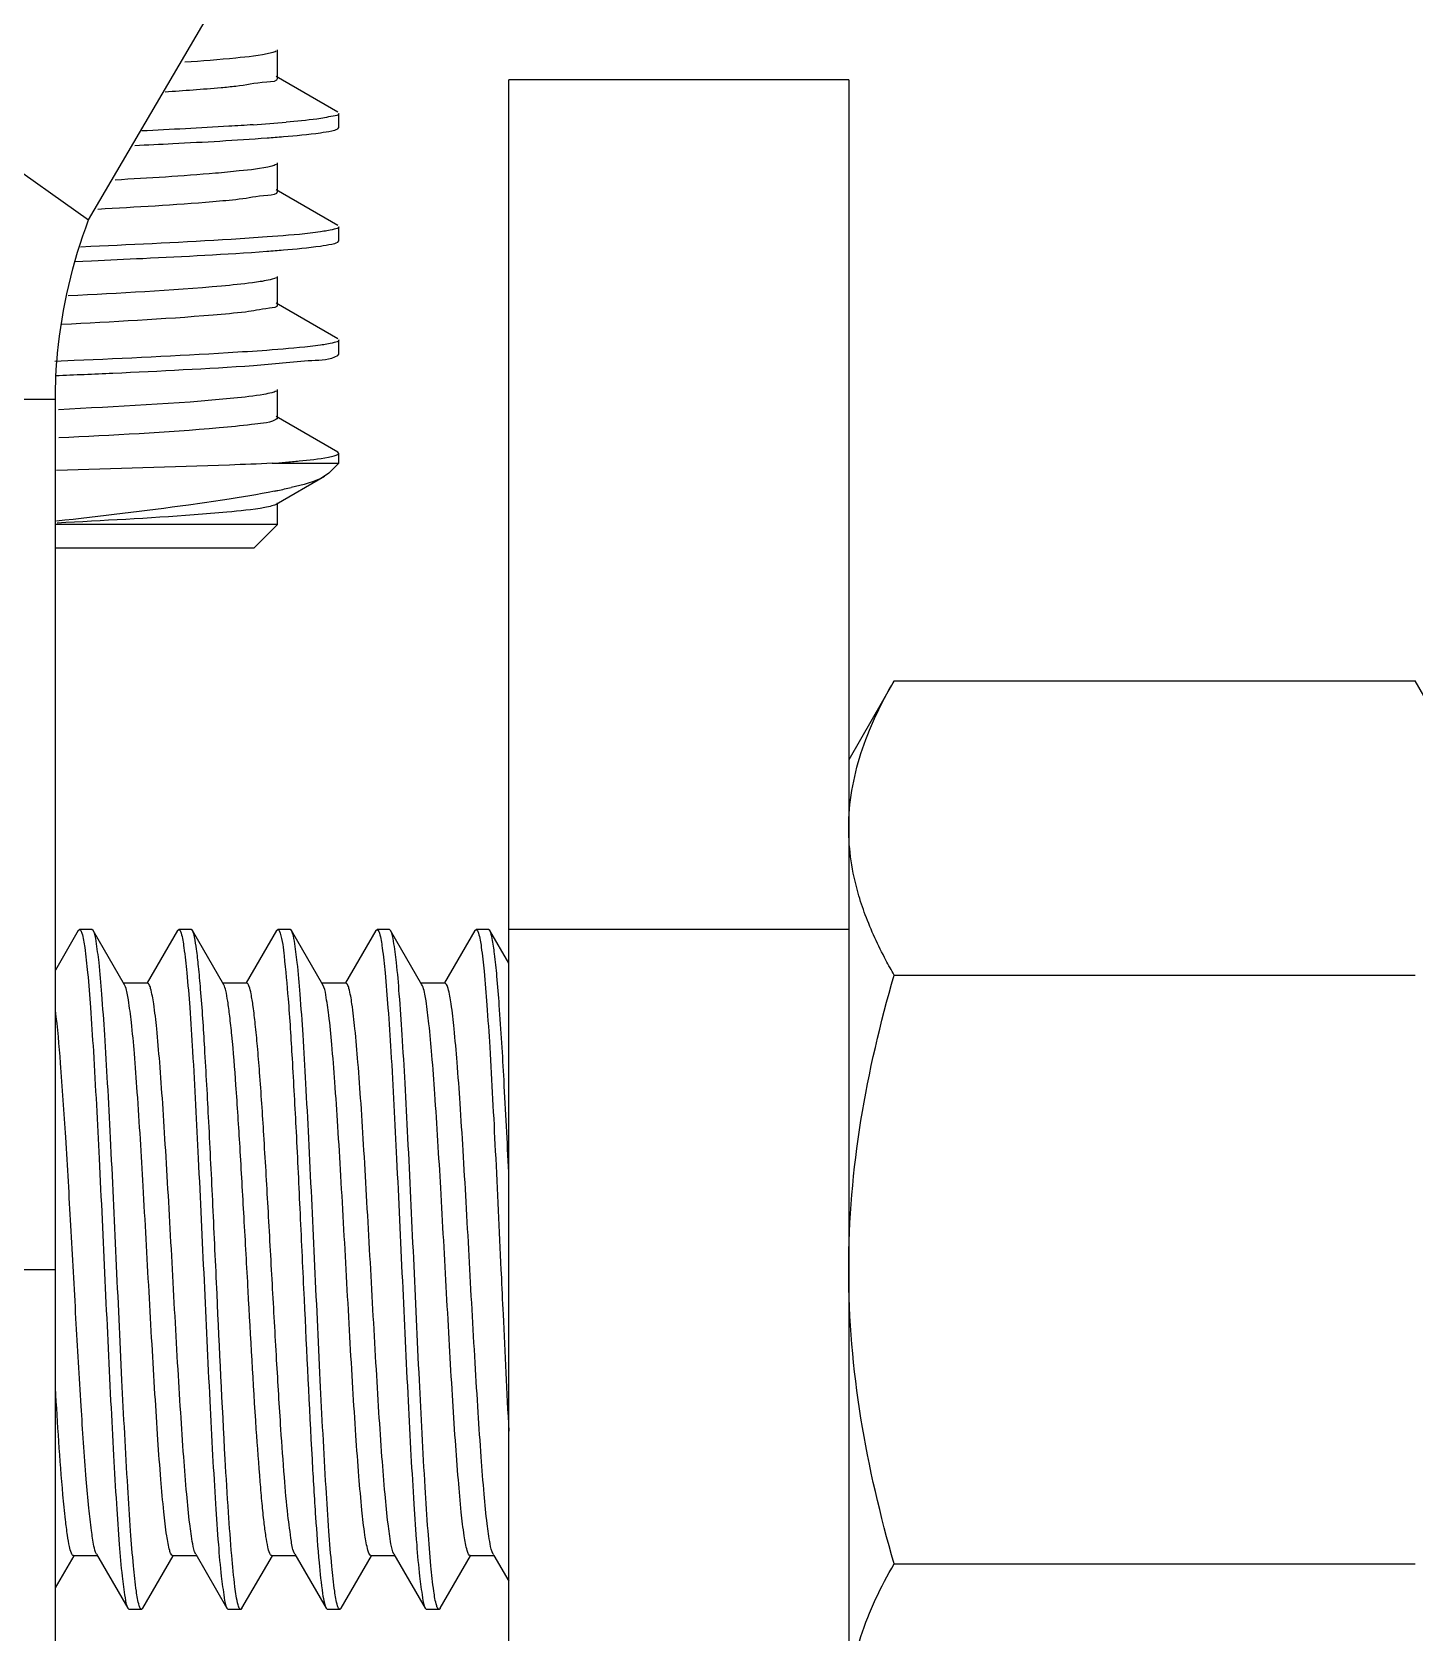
# Model space of a CAD drawing. Extents: x -191212 to 1245715665, y -234495 to 250873.
# Drawn here: x 180509.6 to 180592.1, y 130560.5 to 130656 of the extents above; entities that cross this region are included whole.
import ezdxf

# ---------------------------------------------------------------- set-up
doc = ezdxf.new("R2010")
doc.units = 0
doc.header["$LTSCALE"] = 500
doc.layers.get('0').update_dxf_attribs({"linetype": 'CONTINUOUS'})
doc.layers.add('PUB_TEXT', color=7, linetype='CONTINUOUS')

# ---------------------------------------------------------------- blocks, each defined once
blk = doc.blocks.new('deeeeee')
at = {"linetype": 'Continuous'}
for p, q in [((-471738.46, -353815.48), (-471663.6, -353687.69)), ((-471760.02, -353800.23), (-471738.46, -353815.48)), ((-471721.52, -353802.76), (-471721.52, -353800.22)), ((-471716.12, -353805.83), (-471721.63, -353802.63)), ((-471700.77, -354002.28), (-471700.77, -353802.91)), ((-471670.28, -353802.91), (-471700.77, -353802.91)), ((-471670.28, -353802.91), (-471670.28, -354002.28)), ((-471716.02, -353807.21), (-471716.02, -353805.94)), ((-471716.02, -353807.21), (-471716.02, -353805.94)), ((-471716.12, -353807.32), (-471716.02, -353807.21)), ((-471721.52, -353812.92), (-471721.52, -353810.38)), ((-471716.12, -353815.99), (-471721.63, -353812.8)), ((-471716.02, -353817.37), (-471716.02, -353816.1)), ((-471716.02, -353817.37), (-471716.02, -353816.1)), ((-471738.26, -353817.88), (-471739.19, -353817.92)), ((-471716.12, -353817.48), (-471716.02, -353817.37)), ((-471739.77, -353819.22), (-471738.19, -353819.15)), ((-471721.52, -353823.09), (-471721.52, -353820.55)), ((-471716.12, -353826.15), (-471721.63, -353822.96)), ((-471716.02, -353827.54), (-471716.02, -353826.26)), ((-471716.02, -353827.54), (-471716.02, -353826.26)), ((-471739.77, -353828.11), (-471741.5, -353828.19)), ((-471716.12, -353827.65), (-471716.02, -353827.54)), ((-471721.52, -353833.25), (-471721.52, -353830.71)), ((-471741.44, -353831.6), (-471771.93, -353831.6)), ((-471741.44, -354011.27), (-471741.44, -353831.6)), ((-471716.12, -353836.32), (-471721.63, -353833.12)), ((-471716.02, -353836.43), (-471716.12, -353836.32)), ((-471716.02, -353837.32), (-471716.02, -353836.43)), ((-471721.99, -353837.32), (-471716.02, -353837.32)), ((-471716.92, -353838.22), (-471717.29, -353838.49)), ((-471716.92, -353838.22), (-471716.02, -353837.32)), ((-471721.63, -353841), (-471717.29, -353838.49)), ((-471721.52, -353842.82), (-471721.52, -353840.88)), ((-471721.52, -353842.82), (-471741.44, -353842.82)), ((-471723.64, -353844.94), (-471721.52, -353842.82)), ((-471723.64, -353844.94), (-471741.44, -353844.94)), ((-471666.2, -353856.83), (-471670.28, -353863.91)), ((-471666.2, -353856.83), (-471619.48, -353856.83)), ((-471615.4, -353863.91), (-471619.48, -353856.83)), ((-471739.39, -353879.24), (-471741.44, -353882.78)), ((-471739.39, -353879.24), (-471739.27, -353879.14)), ((-471738.16, -353879.14), (-471739.27, -353879.14)), ((-471738.16, -353879.14), (-471739.27, -353879.14)), ((-471739.27, -353879.14), (-471739.25, -353879.14)), ((-471738.05, -353879.24), (-471738.16, -353879.14)), ((-471735.24, -353884.09), (-471738.05, -353879.24)), ((-471730.49, -353879.24), (-471733.22, -353883.94)), ((-471730.49, -353879.24), (-471730.38, -353879.14)), ((-471729.27, -353879.14), (-471730.38, -353879.14)), ((-471729.27, -353879.14), (-471730.38, -353879.14)), ((-471730.38, -353879.14), (-471730.36, -353879.14)), ((-471729.15, -353879.24), (-471729.27, -353879.14)), ((-471726.34, -353884.09), (-471729.15, -353879.24)), ((-471721.6, -353879.24), (-471724.32, -353883.94)), ((-471721.6, -353879.24), (-471721.48, -353879.14)), ((-471720.37, -353879.14), (-471721.48, -353879.14)), ((-471720.37, -353879.14), (-471721.48, -353879.14)), ((-471721.48, -353879.14), (-471721.47, -353879.14)), ((-471720.26, -353879.24), (-471720.37, -353879.14)), ((-471717.45, -353884.09), (-471720.26, -353879.24)), ((-471712.7, -353879.24), (-471715.43, -353883.94)), ((-471712.7, -353879.24), (-471712.59, -353879.14)), ((-471711.48, -353879.14), (-471712.59, -353879.14)), ((-471711.48, -353879.14), (-471712.59, -353879.14)), ((-471712.59, -353879.14), (-471712.57, -353879.14)), ((-471711.37, -353879.24), (-471711.48, -353879.14)), ((-471708.56, -353884.09), (-471711.37, -353879.24)), ((-471703.81, -353879.24), (-471706.54, -353883.94)), ((-471703.81, -353879.24), (-471703.7, -353879.14)), ((-471702.59, -353879.14), (-471703.7, -353879.14)), ((-471702.59, -353879.14), (-471703.7, -353879.14)), ((-471703.7, -353879.14), (-471703.68, -353879.14)), ((-471702.47, -353879.24), (-471702.59, -353879.14)), ((-471700.77, -353882.17), (-471702.47, -353879.24)), ((-471670.28, -353879.14), (-471700.77, -353879.14)), ((-471733.17, -353883.97), (-471735.31, -353883.97)), ((-471735.15, -353884.28), (-471735.24, -353884.09)), ((-471724.27, -353883.97), (-471726.41, -353883.97)), ((-471715.38, -353883.97), (-471717.52, -353883.97)), ((-471706.49, -353883.97), (-471708.62, -353883.97)), ((-471666.2, -353883.23), (-471619.48, -353883.23)), ((-471771.93, -353909.63), (-471741.44, -353909.63)), ((-471701.47, -353909.67), (-471701.46, -353909.99)), ((-471741.44, -353938.21), (-471739.77, -353935.33)), ((-471739.82, -353935.3), (-471737.68, -353935.3)), ((-471737.75, -353935.18), (-471734.94, -353940.03)), ((-471733.6, -353940.03), (-471730.88, -353935.33)), ((-471730.93, -353935.3), (-471728.79, -353935.3)), ((-471728.85, -353935.18), (-471726.05, -353940.03)), ((-471724.71, -353940.03), (-471721.98, -353935.33)), ((-471722.03, -353935.3), (-471719.89, -353935.3)), ((-471719.96, -353935.18), (-471717.15, -353940.03)), ((-471715.81, -353940.03), (-471713.09, -353935.33)), ((-471713.14, -353935.3), (-471711, -353935.3)), ((-471711.07, -353935.18), (-471708.26, -353940.03)), ((-471706.92, -353940.03), (-471704.2, -353935.33)), ((-471704.25, -353935.3), (-471702.11, -353935.3)), ((-471702.17, -353935.18), (-471702.11, -353935.3)), ((-471702.11, -353935.3), (-471700.77, -353937.6)), ((-471666.2, -353936.03), (-471619.48, -353936.03)), ((-471734.94, -353940.03), (-471734.83, -353940.13)), ((-471733.71, -353940.13), (-471734.83, -353940.13)), ((-471733.71, -353940.13), (-471734.83, -353940.13)), ((-471733.71, -353940.13), (-471733.73, -353940.12)), ((-471733.6, -353940.03), (-471733.71, -353940.13)), ((-471726.05, -353940.03), (-471725.93, -353940.13)), ((-471724.82, -353940.13), (-471725.93, -353940.13)), ((-471724.82, -353940.13), (-471725.93, -353940.13)), ((-471724.71, -353940.03), (-471724.82, -353940.13)), ((-471717.15, -353940.03), (-471717.04, -353940.13)), ((-471715.93, -353940.13), (-471717.04, -353940.13)), ((-471715.93, -353940.13), (-471717.04, -353940.13)), ((-471715.93, -353940.13), (-471715.94, -353940.12)), ((-471715.81, -353940.03), (-471715.93, -353940.13)), ((-471708.26, -353940.03), (-471708.14, -353940.13)), ((-471707.03, -353940.13), (-471708.14, -353940.13)), ((-471707.03, -353940.13), (-471708.14, -353940.13)), ((-471707.03, -353940.13), (-471707.05, -353940.12)), ((-471706.92, -353940.03), (-471707.03, -353940.13))]:
    blk.add_line(p, q, dxfattribs=at)
for centre, radius, start, end in [((-471735.39, -353632.3), 175.04, 273.8288, 274.8033), ((-471732.86, -353694.34), 143.39, 274.348, 274.8253), ((-471730.36, -353796.79), 43.87, 281.6827, 283.258), ((-471733.04, -353784.08), 56.86, 281.4121, 281.7338)]:
    blk.add_arc(centre, radius, start, end, dxfattribs=at)
for points in [[(-471725.26, -353800.97), (-471726.78, -353801.13), (-471728.31, -353801.25), (-471729.83, -353801.35)], [(-471717.98, -353806.44), (-471718.9, -353806.56), (-471719.82, -353806.65), (-471720.74, -353806.72)], [(-471717.29, -353838.49), (-471718.21, -353839.02), (-471719.27, -353839.25), (-471720.3, -353839.49)], [(-471721.79, -353839.82), (-471723.27, -353840.12), (-471724.75, -353840.36), (-471726.24, -353840.59)], [(-471708.46, -353884.32), (-471708.48, -353884.24), (-471708.51, -353884.16), (-471708.56, -353884.09)]]:
    blk.add_open_spline(points, degree=3, dxfattribs=at)
for points, knots in [([(-471721.63, -353800.35), (-471721.76, -353800.42), (-471722.97, -353800.76), (-471724.19, -353800.86), (-471725.26, -353800.97)], [0, 0, 0, 0, 0.12456, 1, 1, 1, 1]), ([(-471725.26, -353803.51), (-471725.7, -353803.56), (-471727.81, -353803.76), (-471729.93, -353803.91), (-471731.6, -353804.02)], [0, 0, 0, 0, 0.208697, 1, 1, 1, 1]), ([(-471721.52, -353802.76), (-471721.52, -353803.1), (-471723.44, -353803.14), (-471724.32, -353803.42), (-471725.26, -353803.51)], [0, 0, 0, 0, 0.265827, 1, 1, 1, 1]), ([(-471716.02, -353805.94), (-471716.02, -353806.12), (-471717, -353806.24), (-471717.49, -353806.38), (-471717.98, -353806.44)], [0, 0, 0, 0, 0.271489, 1, 1, 1, 1]), ([(-471734.33, -353808.81), (-471733.19, -353808.75), (-471729.23, -353808.56), (-471725.28, -353808.34), (-471722.46, -353808.13)], [0, 0, 0, 0, 0.288481, 1, 1, 1, 1]), ([(-471723.71, -353806.95), (-471724.43, -353807), (-471727.75, -353807.21), (-471731.08, -353807.38), (-471733.69, -353807.51)], [0, 0, 0, 0, 0.217612, 1, 1, 1, 1]), ([(-471722.46, -353808.13), (-471721.97, -353808.09), (-471720.37, -353807.97), (-471718.77, -353807.82), (-471717.66, -353807.67)], [0, 0, 0, 0, 0.307442, 1, 1, 1, 1]), ([(-471717.66, -353807.67), (-471717.33, -353807.62), (-471716.81, -353807.53), (-471716.28, -353807.41), (-471716.12, -353807.32)], [0, 0, 0, 0, 0.642991, 1, 1, 1, 1]), ([(-471721.63, -353810.51), (-471721.76, -353810.58), (-471722.85, -353810.9), (-471723.97, -353811), (-471724.95, -353811.1)], [0, 0, 0, 0, 0.12695, 1, 1, 1, 1]), ([(-471724.95, -353811.1), (-471725.65, -353811.18), (-471729.36, -353811.52), (-471733.07, -353811.74), (-471736.07, -353811.91)], [0, 0, 0, 0, 0.191776, 1, 1, 1, 1]), ([(-471724.95, -353813.64), (-471725.74, -353813.73), (-471729.96, -353814.11), (-471734.2, -353814.35), (-471737.63, -353814.54)], [0, 0, 0, 0, 0.188503, 1, 1, 1, 1]), ([(-471721.52, -353812.92), (-471721.52, -353813.24), (-471723.27, -353813.3), (-471724.09, -353813.55), (-471724.95, -353813.64)], [0, 0, 0, 0, 0.266822, 1, 1, 1, 1]), ([(-471741.44, -353831.6), (-471741.44, -353830.21), (-471741.18, -353824.73), (-471739.9, -353819.31), (-471738.46, -353815.48)], [0, 0, 0, 0, 0.253333, 1, 1, 1, 1]), ([(-471717.66, -353816.56), (-471717.97, -353816.61), (-471719.56, -353816.8), (-471721.17, -353816.93), (-471722.46, -353817.02)], [0, 0, 0, 0, 0.191345, 1, 1, 1, 1]), ([(-471716.02, -353816.1), (-471716.02, -353816.26), (-471716.82, -353816.39), (-471717.25, -353816.5), (-471717.66, -353816.56)], [0, 0, 0, 0, 0.274511, 1, 1, 1, 1]), ([(-471722.46, -353817.02), (-471723.53, -353817.1), (-471728.79, -353817.45), (-471734.06, -353817.69), (-471738.26, -353817.88)], [0, 0, 0, 0, 0.202741, 1, 1, 1, 1]), ([(-471722.47, -353818.3), (-471721.98, -353818.26), (-471720.38, -353818.13), (-471718.77, -353817.99), (-471717.67, -353817.83)], [0, 0, 0, 0, 0.307508, 1, 1, 1, 1]), ([(-471717.67, -353817.83), (-471717.33, -353817.79), (-471716.81, -353817.69), (-471716.28, -353817.58), (-471716.12, -353817.48)], [0, 0, 0, 0, 0.64302, 1, 1, 1, 1]), ([(-471738.19, -353819.15), (-471736.66, -353819.08), (-471731.42, -353818.84), (-471726.18, -353818.57), (-471722.47, -353818.3)], [0, 0, 0, 0, 0.292638, 1, 1, 1, 1]), ([(-471721.63, -353820.68), (-471721.85, -353820.8), (-471722.58, -353820.95), (-471723.29, -353821.07), (-471723.76, -353821.13)], [0, 0, 0, 0, 0.350876, 1, 1, 1, 1]), ([(-471723.76, -353821.13), (-471724.68, -353821.25), (-471730.18, -353821.78), (-471735.7, -353822.07), (-471740.29, -353822.3)], [0, 0, 0, 0, 0.168361, 1, 1, 1, 1]), ([(-471724.38, -353823.75), (-471725.35, -353823.86), (-471730.83, -353824.36), (-471736.33, -353824.64), (-471740.86, -353824.87)], [0, 0, 0, 0, 0.176564, 1, 1, 1, 1]), ([(-471721.52, -353823.09), (-471721.52, -353823.35), (-471722.97, -353823.46), (-471723.67, -353823.66), (-471724.38, -353823.75)], [0, 0, 0, 0, 0.268738, 1, 1, 1, 1]), ([(-471717.67, -353826.73), (-471717.97, -353826.77), (-471719.57, -353826.97), (-471721.18, -353827.09), (-471722.47, -353827.19)], [0, 0, 0, 0, 0.191315, 1, 1, 1, 1]), ([(-471716.02, -353826.26), (-471716.02, -353826.42), (-471716.83, -353826.56), (-471717.25, -353826.67), (-471717.67, -353826.73)], [0, 0, 0, 0, 0.27452, 1, 1, 1, 1]), ([(-471722.47, -353827.19), (-471723.63, -353827.27), (-471729.39, -353827.65), (-471735.16, -353827.91), (-471739.77, -353828.11)], [0, 0, 0, 0, 0.201017, 1, 1, 1, 1]), ([(-471723.66, -353828.54), (-471721.91, -353828.42), (-471719.46, -353828.08), (-471716.8, -353828.04), (-471716.12, -353827.65)], [0, 0, 0, 0, 0.690204, 1, 1, 1, 1]), ([(-471741.42, -353829.45), (-471739.71, -353829.38), (-471733.79, -353829.12), (-471727.86, -353828.83), (-471723.66, -353828.54)], [0, 0, 0, 0, 0.2891, 1, 1, 1, 1]), ([(-471721.63, -353830.84), (-471721.76, -353830.91), (-471722.13, -353831.02), (-471722.5, -353831.1), (-471722.74, -353831.14)], [0, 0, 0, 0, 0.376557, 1, 1, 1, 1]), ([(-471722.74, -353831.14), (-471723.63, -353831.3), (-471729.76, -353831.96), (-471735.92, -353832.24), (-471741.16, -353832.51)], [0, 0, 0, 0, 0.147214, 1, 1, 1, 1]), ([(-471723.84, -353833.84), (-471724.8, -353833.97), (-471730.56, -353834.52), (-471736.34, -353834.81), (-471741.14, -353835.05)], [0, 0, 0, 0, 0.168449, 1, 1, 1, 1]), ([(-471721.52, -353833.25), (-471721.52, -353833.32), (-471722.38, -353833.8), (-471723.1, -353833.75), (-471723.84, -353833.84)], [0, 0, 0, 0, 0.08596, 1, 1, 1, 1]), ([(-471720.8, -353837.22), (-471720.39, -353837.19), (-471719.1, -353837.07), (-471717.81, -353836.94), (-471716.95, -353836.77)], [0, 0, 0, 0, 0.318168, 1, 1, 1, 1]), ([(-471716.95, -353836.77), (-471716.77, -353836.74), (-471716.49, -353836.68), (-471716.21, -353836.59), (-471716.11, -353836.54)], [0, 0, 0, 0, 0.619944, 1, 1, 1, 1]), ([(-471716.11, -353836.54), (-471716.09, -353836.52), (-471716.04, -353836.5), (-471716.02, -353836.45), (-471716.02, -353836.43)], [0, 0, 0, 0, 0.597477, 1, 1, 1, 1]), ([(-471721.99, -353837.32), (-471723.27, -353837.38), (-471729.72, -353837.64), (-471736.17, -353837.82), (-471741.34, -353837.96)], [0, 0, 0, 0, 0.198632, 1, 1, 1, 1]), ([(-471726.24, -353840.59), (-471727.33, -353840.76), (-471732.35, -353841.48), (-471737.39, -353842.07), (-471741.34, -353842.52)], [0, 0, 0, 0, 0.215985, 1, 1, 1, 1]), ([(-471722.02, -353841.15), (-471722.23, -353841.21), (-471723.57, -353841.47), (-471724.92, -353841.6), (-471726.05, -353841.71)], [0, 0, 0, 0, 0.160547, 1, 1, 1, 1]), ([(-471721.63, -353841), (-471721.68, -353841.03), (-471721.81, -353841.09), (-471721.95, -353841.13), (-471722.02, -353841.15)], [0, 0, 0, 0, 0.420841, 1, 1, 1, 1]), ([(-471726.05, -353841.71), (-471727.03, -353841.8), (-471732.1, -353842.2), (-471737.18, -353842.47), (-471741.27, -353842.68)], [0, 0, 0, 0, 0.193571, 1, 1, 1, 1]), ([(-471670.28, -353870.03), (-471670.28, -353867.78), (-471669.44, -353863.11), (-471667.39, -353858.9), (-471666.2, -353856.83)], [0, 0, 0, 0, 0.485069, 1, 1, 1, 1]), ([(-471668.79, -353877.82), (-471669.03, -353877.18), (-471669.87, -353874.67), (-471670.28, -353872), (-471670.28, -353870.03)], [0, 0, 0, 0, 0.255881, 1, 1, 1, 1]), ([(-471666.2, -353883.23), (-471666.45, -353882.79), (-471667.43, -353881.04), (-471668.27, -353879.21), (-471668.79, -353877.82)], [0, 0, 0, 0, 0.255395, 1, 1, 1, 1]), ([(-471739.25, -353879.14), (-471739.24, -353879.15), (-471739.13, -353879.23), (-471739.1, -353879.36), (-471739.07, -353879.46)], [0, 0, 0, 0, 0.146788, 1, 1, 1, 1]), ([(-471739.07, -353879.46), (-471738.93, -353879.88), (-471738.76, -353881.07), (-471738.51, -353883.3), (-471738.27, -353886.41), (-471737.91, -353891.97), (-471737.49, -353900.12), (-471737, -353910.58), (-471736.59, -353919.46), (-471736.24, -353926.14), (-471735.99, -353930.44), (-471735.74, -353934.05), (-471735.51, -353936.87), (-471735.24, -353938.75), (-471735.1, -353939.74), (-471734.94, -353940.03)], [0, 0, 0, 0, 0.021788, 0.059148, 0.110955, 0.175533, 0.334174, 0.514296, 0.692285, 0.773094, 0.844811, 0.905077, 0.951921, 0.983848, 1, 1, 1, 1]), ([(-471733.92, -353939.8), (-471734.05, -353939.38), (-471734.23, -353938.18), (-471734.48, -353935.95), (-471734.72, -353932.84), (-471735.08, -353927.28), (-471735.5, -353919.12), (-471735.98, -353908.67), (-471736.39, -353899.8), (-471736.74, -353893.12), (-471736.99, -353888.82), (-471737.25, -353885.21), (-471737.47, -353882.4), (-471737.74, -353880.52), (-471737.88, -353879.52), (-471738.05, -353879.24)], [0, 0, 0, 0, 0.021877, 0.059311, 0.111175, 0.175792, 0.334445, 0.514524, 0.692444, 0.773209, 0.844887, 0.905122, 0.951945, 0.983855, 1, 1, 1, 1]), ([(-471730.36, -353879.14), (-471730.34, -353879.15), (-471730.24, -353879.23), (-471730.21, -353879.36), (-471730.17, -353879.46)], [0, 0, 0, 0, 0.146706, 1, 1, 1, 1]), ([(-471730.17, -353879.46), (-471730.04, -353879.88), (-471729.86, -353881.08), (-471729.61, -353883.3), (-471729.37, -353886.41), (-471729.01, -353891.97), (-471728.6, -353900.13), (-471728.11, -353910.58), (-471727.7, -353919.46), (-471727.35, -353926.14), (-471727.1, -353930.44), (-471726.85, -353934.05), (-471726.62, -353936.87), (-471726.35, -353938.75), (-471726.21, -353939.74), (-471726.05, -353940.03)], [0, 0, 0, 0, 0.0218, 0.059172, 0.110989, 0.175574, 0.334211, 0.514328, 0.692305, 0.773106, 0.844818, 0.905082, 0.951925, 0.983849, 1, 1, 1, 1]), ([(-471726.21, -353926.65), (-471726.48, -353921.71), (-471726.84, -353914.12), (-471727.3, -353904.04), (-471727.66, -353896.69), (-471728.01, -353890.21), (-471728.31, -353885.57), (-471728.58, -353882.61), (-471728.75, -353881.05), (-471728.93, -353879.98), (-471729.05, -353879.41), (-471729.15, -353879.24)], [0, 0, 0, 0, 0.31261, 0.479025, 0.637331, 0.776893, 0.888349, 0.931124, 0.964281, 0.987309, 1, 1, 1, 1]), ([(-471721.47, -353879.14), (-471721.45, -353879.15), (-471721.35, -353879.23), (-471721.31, -353879.36), (-471721.28, -353879.46)], [0, 0, 0, 0, 0.14666, 1, 1, 1, 1]), ([(-471721.28, -353879.46), (-471721.07, -353880.12), (-471720.86, -353882.11), (-471720.5, -353885.85), (-471720.18, -353891.12), (-471719.83, -353897.55), (-471719.49, -353904.74), (-471719.03, -353914.53), (-471718.69, -353921.87), (-471718.42, -353926.65)], [0, 0, 0, 0, 0.04411, 0.125541, 0.239358, 0.37843, 0.533993, 0.696234, 1, 1, 1, 1]), ([(-471716.13, -353939.81), (-471716.27, -353939.39), (-471716.44, -353938.19), (-471716.69, -353935.97), (-471716.93, -353932.86), (-471717.29, -353927.3), (-471717.71, -353919.15), (-471718.19, -353908.69), (-471718.61, -353899.81), (-471718.96, -353893.13), (-471719.2, -353888.83), (-471719.46, -353885.22), (-471719.69, -353882.4), (-471719.95, -353880.52), (-471720.1, -353879.52), (-471720.26, -353879.24)], [0, 0, 0, 0, 0.02177, 0.059115, 0.110912, 0.175482, 0.334119, 0.514249, 0.692251, 0.773068, 0.844793, 0.905066, 0.951916, 0.983846, 1, 1, 1, 1]), ([(-471712.57, -353879.14), (-471712.56, -353879.15), (-471712.45, -353879.23), (-471712.42, -353879.36), (-471712.38, -353879.47)], [0, 0, 0, 0, 0.146034, 1, 1, 1, 1]), ([(-471712.38, -353879.47), (-471712.25, -353879.89), (-471712.07, -353881.09), (-471711.83, -353883.32), (-471711.58, -353886.43), (-471711.22, -353891.99), (-471710.81, -353900.15), (-471710.32, -353910.6), (-471709.91, -353919.47), (-471709.56, -353926.15), (-471709.31, -353930.45), (-471709.06, -353934.05), (-471708.83, -353936.87), (-471708.56, -353938.75), (-471708.42, -353939.74), (-471708.26, -353940.03)], [0, 0, 0, 0, 0.021899, 0.059349, 0.111223, 0.175847, 0.334508, 0.514576, 0.692482, 0.773242, 0.844912, 0.905137, 0.951951, 0.983857, 1, 1, 1, 1]), ([(-471707.24, -353939.8), (-471707.37, -353939.38), (-471707.55, -353938.18), (-471707.8, -353935.94), (-471708.04, -353932.83), (-471708.4, -353927.28), (-471708.82, -353919.12), (-471709.3, -353908.67), (-471709.71, -353899.8), (-471710.06, -353893.12), (-471710.31, -353888.82), (-471710.57, -353885.21), (-471710.79, -353882.4), (-471711.06, -353880.52), (-471711.2, -353879.52), (-471711.37, -353879.24)], [0, 0, 0, 0, 0.02191, 0.059368, 0.111249, 0.175876, 0.33454, 0.514602, 0.692499, 0.773255, 0.84492, 0.905142, 0.951954, 0.983858, 1, 1, 1, 1]), ([(-471703.68, -353879.14), (-471703.66, -353879.15), (-471703.56, -353879.23), (-471703.53, -353879.36), (-471703.49, -353879.46)], [0, 0, 0, 0, 0.147008, 1, 1, 1, 1]), ([(-471703.49, -353879.46), (-471703.36, -353879.87), (-471703.19, -353881.02), (-471702.95, -353883.17), (-471702.71, -353886.17), (-471702.36, -353891.54), (-471701.95, -353899.46), (-471701.64, -353906.11), (-471701.47, -353909.67)], [0, 0, 0, 0, 0.042374, 0.114709, 0.214932, 0.339935, 0.647912, 1, 1, 1, 1]), ([(-471700.77, -353900.92), (-471700.91, -353898.17), (-471701.16, -353893.17), (-471701.51, -353887.31), (-471701.81, -353883.53), (-471702, -353881.52), (-471702.22, -353880.17), (-471702.35, -353879.45), (-471702.47, -353879.24)], [0, 0, 0, 0, 0.379459, 0.689334, 0.809279, 0.902185, 0.96608, 1, 1, 1, 1]), ([(-471728.85, -353935.18), (-471729.01, -353934.9), (-471729.18, -353933.96), (-471729.45, -353932.18), (-471729.69, -353929.56), (-471729.95, -353926.24), (-471730.22, -353922.31), (-471730.58, -353916.3), (-471730.92, -353910.01), (-471731.27, -353903.65), (-471731.54, -353899.1), (-471731.8, -353894.92), (-471732.06, -353891.28), (-471732.32, -353888.29), (-471732.56, -353886.1), (-471732.8, -353884.74), (-471732.98, -353884.15), (-471733.11, -353883.97), (-471733.17, -353883.97)], [0, 0, 0, 0, 0.01868, 0.054279, 0.105765, 0.17135, 0.248696, 0.335029, 0.522011, 0.615925, 0.705601, 0.787809, 0.859595, 0.918388, 0.962111, 0.989308, 0.996545, 1, 1, 1, 1]), ([(-471723.42, -353923.96), (-471723.69, -353919.83), (-471724.04, -353913.49), (-471724.51, -353905.06), (-471724.86, -353898.9), (-471725.21, -353893.46), (-471725.51, -353889.54), (-471725.78, -353887.03), (-471725.95, -353885.68), (-471726.12, -353884.75), (-471726.25, -353884.25), (-471726.34, -353884.09)], [0, 0, 0, 0, 0.310342, 0.475677, 0.633257, 0.772654, 0.88467, 0.928035, 0.961992, 0.986043, 1, 1, 1, 1]), ([(-471721.21, -353923.96), (-471721.35, -353921.89), (-471721.61, -353917.55), (-471721.98, -353910.92), (-471722.35, -353904.19), (-471722.72, -353897.86), (-471723.03, -353893.04), (-471723.3, -353889.73), (-471723.49, -353887.76), (-471723.67, -353886.2), (-471723.86, -353885.01), (-471724, -353884.38), (-471724.17, -353883.97), (-471724.27, -353883.97)], [0, 0, 0, 0, 0.154792, 0.324211, 0.496022, 0.657766, 0.797744, 0.856333, 0.905865, 0.945463, 0.974462, 0.992476, 1, 1, 1, 1]), ([(-471713.14, -353935.3), (-471713.2, -353935.3), (-471713.33, -353935.11), (-471713.5, -353934.53), (-471713.74, -353933.17), (-471713.98, -353930.97), (-471714.24, -353927.98), (-471714.5, -353924.34), (-471714.77, -353920.17), (-471715.03, -353915.61), (-471715.38, -353909.26), (-471715.73, -353902.96), (-471716.09, -353896.96), (-471716.35, -353893.03), (-471716.62, -353889.7), (-471716.86, -353887.08), (-471717.13, -353885.31), (-471717.29, -353884.36), (-471717.45, -353884.09)], [0, 0, 0, 0, 0.003456, 0.010693, 0.037891, 0.081614, 0.140408, 0.212193, 0.2944, 0.384075, 0.47799, 0.664973, 0.751306, 0.828653, 0.894237, 0.945723, 0.981321, 1, 1, 1, 1]), ([(-471711.07, -353935.18), (-471711.23, -353934.9), (-471711.39, -353933.96), (-471711.66, -353932.18), (-471711.9, -353929.56), (-471712.17, -353926.24), (-471712.43, -353922.31), (-471712.79, -353916.3), (-471713.13, -353910.01), (-471713.49, -353903.65), (-471713.75, -353899.1), (-471714.01, -353894.92), (-471714.27, -353891.28), (-471714.54, -353888.29), (-471714.78, -353886.1), (-471715.01, -353884.74), (-471715.19, -353884.15), (-471715.32, -353883.97), (-471715.38, -353883.97)], [0, 0, 0, 0, 0.018679, 0.054277, 0.105763, 0.171347, 0.248694, 0.335026, 0.52201, 0.615925, 0.7056, 0.787807, 0.859592, 0.918386, 0.962109, 0.989307, 0.996544, 1, 1, 1, 1]), ([(-471702.17, -353935.18), (-471702.33, -353934.9), (-471702.5, -353933.96), (-471702.77, -353932.18), (-471703.01, -353929.56), (-471703.27, -353926.24), (-471703.53, -353922.31), (-471703.9, -353916.3), (-471704.24, -353910.01), (-471704.59, -353903.65), (-471704.86, -353899.1), (-471705.12, -353894.92), (-471705.38, -353891.28), (-471705.64, -353888.29), (-471705.88, -353886.1), (-471706.12, -353884.74), (-471706.3, -353884.15), (-471706.43, -353883.97), (-471706.49, -353883.97)], [0, 0, 0, 0, 0.018679, 0.054278, 0.105765, 0.17135, 0.248696, 0.335028, 0.522011, 0.615925, 0.705601, 0.787809, 0.859594, 0.918388, 0.962111, 0.989308, 0.996544, 1, 1, 1, 1]), ([(-471670.28, -353909.63), (-471670.28, -353905.17), (-471669.5, -353896.23), (-471667.44, -353887.52), (-471666.2, -353883.23)], [0, 0, 0, 0, 0.499896, 1, 1, 1, 1]), ([(-471730.93, -353935.3), (-471730.98, -353935.3), (-471731.11, -353935.12), (-471731.28, -353934.56), (-471731.52, -353933.25), (-471731.75, -353931.14), (-471732.01, -353928.26), (-471732.26, -353924.74), (-471732.52, -353920.69), (-471732.78, -353916.27), (-471733.13, -353910.05), (-471733.54, -353902.51), (-471733.97, -353895.38), (-471734.33, -353890.49), (-471734.58, -353887.73), (-471734.84, -353885.73), (-471735.02, -353884.66), (-471735.15, -353884.28)], [0, 0, 0, 0, 0.00337, 0.010373, 0.036639, 0.078887, 0.135774, 0.205372, 0.28529, 0.372768, 0.464782, 0.64963, 0.814469, 0.882133, 0.936734, 0.976432, 1, 1, 1, 1]), ([(-471704.25, -353935.3), (-471704.3, -353935.3), (-471704.43, -353935.13), (-471704.6, -353934.56), (-471704.83, -353933.26), (-471705.07, -353931.17), (-471705.32, -353928.3), (-471705.58, -353924.81), (-471705.84, -353920.79), (-471706.09, -353916.38), (-471706.44, -353910.18), (-471706.85, -353902.66), (-471707.28, -353895.54), (-471707.64, -353890.63), (-471707.89, -353887.85), (-471708.14, -353885.82), (-471708.33, -353884.72), (-471708.46, -353884.32)], [0, 0, 0, 0, 0.003356, 0.010319, 0.036431, 0.078432, 0.135001, 0.204233, 0.283766, 0.370875, 0.462568, 0.647052, 0.812078, 0.880087, 0.935211, 0.975599, 1, 1, 1, 1]), ([(-471737.75, -353935.18), (-471737.88, -353934.96), (-471738.03, -353934.23), (-471738.25, -353932.86), (-471738.46, -353930.85), (-471738.79, -353927.14), (-471739.17, -353921.46), (-471739.61, -353913.87), (-471740.04, -353905.83), (-471740.48, -353898.2), (-471740.91, -353891.76), (-471741.23, -353887.97), (-471741.44, -353886.4)], [0, 0, 0, 0, 0.015724, 0.044547, 0.085931, 0.138844, 0.273487, 0.434437, 0.604811, 0.766729, 0.903208, 1, 1, 1, 1]), ([(-471701.46, -353909.99), (-471701.4, -353911.21), (-471701.18, -353915.93), (-471700.96, -353920.64), (-471700.77, -353924.13)], [0, 0, 0, 0, 0.259922, 1, 1, 1, 1]), ([(-471666.2, -353936.03), (-471667.44, -353931.74), (-471669.5, -353923.04), (-471670.28, -353914.1), (-471670.28, -353909.63)], [0, 0, 0, 0, 0.500104, 1, 1, 1, 1]), ([(-471740.53, -353932.1), (-471740.62, -353931.35), (-471741, -353927.42), (-471741.24, -353923.47), (-471741.44, -353920.27)], [0, 0, 0, 0, 0.19131, 1, 1, 1, 1]), ([(-471722.03, -353935.3), (-471722.12, -353935.3), (-471722.28, -353934.97), (-471722.41, -353934.44), (-471722.58, -353933.46), (-471722.74, -353932.18), (-471722.91, -353930.54), (-471723.15, -353927.77), (-471723.31, -353925.53), (-471723.42, -353923.96)], [0, 0, 0, 0, 0.022487, 0.074555, 0.158145, 0.272549, 0.416177, 0.587029, 1, 1, 1, 1]), ([(-471719.96, -353935.18), (-471720.16, -353934.84), (-471720.33, -353933.62), (-471720.65, -353931.35), (-471720.93, -353927.97), (-471721.12, -353925.4), (-471721.21, -353923.96)], [0, 0, 0, 0, 0.10579, 0.314513, 0.617347, 1, 1, 1, 1]), ([(-471725.05, -353939.73), (-471725.2, -353939.2), (-471725.39, -353937.72), (-471725.67, -353934.95), (-471725.94, -353931.13), (-471726.12, -353928.24), (-471726.21, -353926.65)], [0, 0, 0, 0, 0.125282, 0.339928, 0.635519, 1, 1, 1, 1]), ([(-471718.42, -353926.65), (-471718.33, -353928.39), (-471718.14, -353931.49), (-471717.84, -353935.51), (-471717.59, -353938.09), (-471717.35, -353939.44), (-471717.23, -353939.89), (-471717.15, -353940.03)], [0, 0, 0, 0, 0.387702, 0.692616, 0.899746, 0.963455, 1, 1, 1, 1]), ([(-471739.82, -353935.3), (-471739.91, -353935.3), (-471740.07, -353934.94), (-471740.21, -353934.39), (-471740.39, -353933.35), (-471740.48, -353932.56), (-471740.53, -353932.1)], [0, 0, 0, 0, 0.081724, 0.272801, 0.579947, 1, 1, 1, 1]), ([(-471670.28, -353949.23), (-471670.28, -353946.98), (-471669.44, -353942.32), (-471667.39, -353938.11), (-471666.2, -353936.03)], [0, 0, 0, 0, 0.485069, 1, 1, 1, 1]), ([(-471733.73, -353940.12), (-471733.75, -353940.12), (-471733.85, -353940.04), (-471733.89, -353939.9), (-471733.92, -353939.8)], [0, 0, 0, 0, 0.146175, 1, 1, 1, 1]), ([(-471724.82, -353940.13), (-471724.84, -353940.13), (-471724.99, -353940.04), (-471725.01, -353939.86), (-471725.05, -353939.73)], [0, 0, 0, 0, 0.132072, 1, 1, 1, 1]), ([(-471715.94, -353940.12), (-471715.96, -353940.12), (-471716.07, -353940.04), (-471716.1, -353939.91), (-471716.13, -353939.81)], [0, 0, 0, 0, 0.146912, 1, 1, 1, 1]), ([(-471707.05, -353940.12), (-471707.07, -353940.12), (-471707.17, -353940.04), (-471707.21, -353939.9), (-471707.24, -353939.8)], [0, 0, 0, 0, 0.145963, 1, 1, 1, 1])]:
    blk.add_open_spline(points, degree=3, knots=knots, dxfattribs=at)

msp = doc.modelspace()

# ---------------------------------------------------------------- block references
at = {"layer": 'PUB_TEXT', "xscale": 0.6652800000000001, "yscale": 0.6652800000000001, "zscale": 0.6652800000000001}
msp.add_blockref('deeeeee', (494351.104, 366031.126), dxfattribs=at)

doc.saveas('drawing.dxf')
